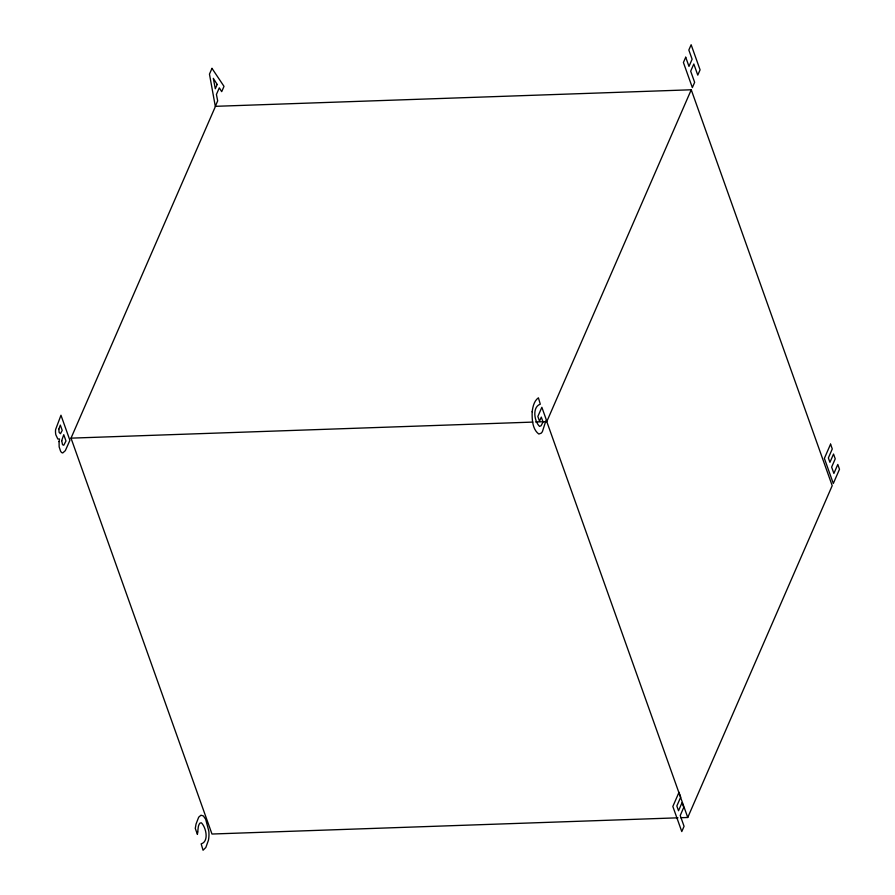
<?xml version="1.0" encoding="UTF-8"?>
<svg xmlns="http://www.w3.org/2000/svg" width="895" height="895" viewBox="0 0 895 895"><rect width="100%" height="100%" fill="white"/><g stroke="black" fill="none" stroke-linecap="round" stroke-linejoin="round"><path stroke-width="1.34" d="M677.985 817.817L211.981 834.028L71.018 438.147L215.471 106.326L691.242 89.78L832.205 485.661L687.752 817.482L680.771 817.728M687.752 817.482L546.789 421.612L691.242 89.78M71.018 438.147L532.838 422.093M535.624 421.992L546.789 421.612M61.71 440.631L62.516 444.692L63.746 445.24L65.984 440.989L63.746 434.701L61.71 440.631M197.717 831.947L197.415 834.409L195.278 828.423L196.039 824.038L198.69 817.191L200.961 815.211L203.389 815.949L205.693 819.305L208.837 831.254A13.917 5.415 88 0 1 208.468 840.17L205.828 847.464L203.053 850.25L201.162 843.873C209.24 841.524 206.107 827.316 201.33 822.774L200.01 823.098A9.185 3.569 88 0 0 198.276 826.991L197.717 831.947M532.156 411.745C531.999 419.263 532.279 429.242 538.824 434.041L541.24 433.158L542.381 431.692L546.252 419.643L541.855 407.292L537.85 416.488L539.517 421.187L541.296 417.104L543.052 422.026L541.061 425.774L539.551 426.389C534.304 421.467 531.977 407.08 540.289 404.171L538.41 397.805C534.035 400.949 532.849 406.722 532.156 411.745M59.059 441.604L59.16 446.873L60.536 451.08A8.749 3.401 88 0 0 62.807 452.904L65.335 450.632L69.911 440.329L60.972 415.235L55.624 429.51A6.299 2.45 88 0 0 55.859 434.858L57.828 438.997L59.506 438.975L59.059 441.604M58.813 429.141L59.126 432.386L60.468 433.706L62.214 430.406L60.323 425.091L58.813 429.141M211.981 68.367L209.464 74.128L215.303 106.326L217.675 100.889L216.422 94.456L219.297 87.844L221.703 91.648L224.007 86.356L211.981 68.367M217.183 84.454L215.303 88.75L213.301 78.324L217.183 84.454M685.715 57.224L683.411 62.505L692.35 87.598L694.643 82.318L690.683 71.197L693.815 64.004L697.776 75.124L700.08 69.844L691.141 44.75L688.837 50.03L692.115 59.215L688.982 66.409L685.715 57.224M678.969 792.377L672.839 806.462L681.777 831.556L684.071 826.309L680.222 815.513L683.758 807.391L682.057 802.614L678.522 810.736L676.833 805.992L680.681 797.165L678.969 792.377M830.571 444.155L824.373 458.385L833.312 483.479L839.499 469.248L837.798 464.46L833.894 473.433L831.634 467.1L835.236 458.833L833.536 454.045L829.933 462.312L828.367 457.916L832.272 448.943L830.571 444.155"/></g></svg>
